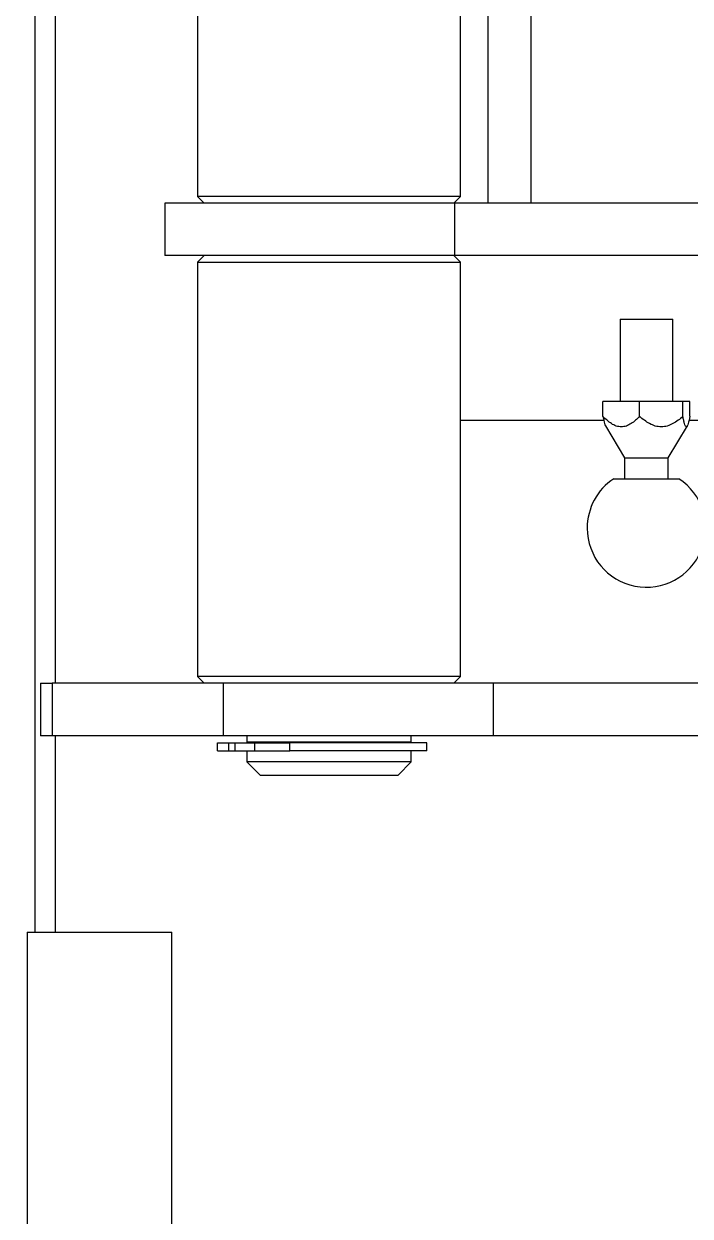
# Model space of a CAD drawing. Extents: x -681219 to -550379, y -242630 to -158199.
# Drawn here: x -602111.4 to -602010, y -233390 to -233208.6 of the extents above; entities that cross this region are included whole.
import ezdxf

# ---------------------------------------------------------------- set-up
doc = ezdxf.new("R2010")
doc.units = 0
doc.header["$LTSCALE"] = 1000
doc.layers.get('0').update_dxf_attribs({"linetype": 'CONTINUOUS'})

# ---------------------------------------------------------------- blocks, each defined once
blk = doc.blocks.new('CYPJ15001B0001XY_A_CYPJ1000_V_1')
at = {"color": 0, "linetype": 'ByBlock', "lineweight": -2}
for p, q in [((527.5, 744.94), (527.5, 521.81)), ((535.5, 744.94), (535.5, 521.81)), ((454.5, 574.04), (454.5, 515.95)), ((462.5, 574.04), (462.5, 515.95)), ((487.5, 551.54), (487.5, 559.54)), ((486.93, 551.67), (484.7, 551.67)), ((484.7, 551.67), (484.7, 550.64)), ((493.27, 548.41), (488.38, 551.31)), ((486.93, 550.64), (484.7, 550.64)), ((484.7, 550.64), (484.7, 544.04)), ((496.42, 540.12), (496.42, 550.02)), ((472.17, 541.07), (472.17, 549.07)), ((484.7, 549.07), (472.17, 549.07)), ((493.27, 541.73), (493.27, 548.41)), ((496.42, 548.41), (493.27, 548.41)), ((486.93, 544.04), (484.7, 544.04)), ((484.7, 544.04), (484.7, 538.47)), ((472.17, 541.07), (484.7, 541.07)), ((488.38, 538.83), (493.27, 541.73)), ((493.27, 541.73), (496.42, 541.73)), ((487.5, 516.81), (487.5, 538.6)), ((486.93, 538.47), (484.7, 538.47)), ((-454.5, 527.48), (454.5, 527.48)), ((454.5, 521), (389.5, 521)), ((527.5, 521.81), (527.5, 480.73)), ((535.5, 521.81), (527.5, 521.81)), ((535.5, 521.81), (535.5, 480.73)), ((453.5, 516.81), (390.5, 516.81)), ((453.5, 516.81), (453.5, 476.81)), ((454.5, 515.81), (453.5, 516.81)), ((463.5, 516.81), (462.5, 515.81)), ((463.5, 476.81), (463.5, 516.81)), ((526.5, 516.81), (463.5, 516.81)), ((526.5, 516.81), (526.5, 476.81)), ((527.5, 515.81), (526.5, 516.81)), ((454.5, 515.95), (454.5, 471.81)), ((462.5, 515.95), (454.5, 515.95)), ((462.5, 515.95), (462.5, 471.81)), ((536.6, 511.68), (536.6, 490.84)), ((537.8, 511.68), (536.6, 511.68)), ((537.8, 511.68), (537.8, 490.84)), ((536.5, 509.31), (535.5, 509.31)), ((536.5, 509.31), (536.5, 484.31)), ((536.6, 508.76), (536.5, 508.76)), ((539.5, 509.31), (537.8, 509.31)), ((539.5, 509.31), (539.5, 484.31)), ((541.5, 507.31), (539.5, 509.31)), ((541.5, 486.31), (541.5, 507.31)), ((536.6, 485.53), (536.6, 490.84)), ((537.8, 490.84), (536.6, 490.84)), ((537.8, 485.53), (537.8, 490.84)), ((539.5, 484.31), (541.5, 486.31)), ((535.5, 484.31), (536.5, 484.31)), ((536.5, 484.86), (536.6, 484.86)), ((536.6, 482.51), (536.6, 485.53)), ((537.8, 485.53), (536.6, 485.53)), ((537.8, 482.51), (537.8, 485.53)), ((537.8, 484.31), (539.5, 484.31)), ((536.6, 481.55), (536.6, 482.51)), ((537.8, 482.51), (536.6, 482.51)), ((537.8, 481.55), (537.8, 482.51)), ((527.5, 480.73), (527.5, 454.7)), ((535.5, 480.73), (527.5, 480.73)), ((535.5, 480.73), (535.5, 454.7)), ((536.6, 479.84), (536.6, 481.55)), ((537.8, 481.55), (536.6, 481.55)), ((537.8, 479.84), (537.8, 481.55)), ((537.8, 479.84), (536.6, 479.84)), ((453.5, 476.81), (454.5, 477.81)), ((462.5, 477.81), (463.5, 476.81)), ((526.5, 476.81), (527.5, 477.81)), ((390.5, 476.81), (453.5, 476.81)), ((463.5, 476.81), (526.5, 476.81)), ((454.5, 471.81), (462.5, 471.81)), ((565.4, 450.89), (565.4, 472.89)), ((615.4, 472.89), (565.4, 472.89)), ((527.5, 455.19), (389.5, 455.19)), ((565.4, 455.19), (535.5, 455.19)), ((527.5, 454.7), (535.5, 454.7)), ((527.5, 452.91), (527.5, 454.7)), ((535.5, 454.7), (535.5, 452.91)), ((565.4, 452.13), (389.5, 452.13)), ((527.5, 452.91), (535.5, 452.91)), ((565.4, 450.89), (615.4, 450.89))]:
    blk.add_line(p, q, dxfattribs=at)
for start, end in [(270, 146.6199), (213.3801, 270)]:
    blk.add_arc((503.93, 545.07), 9, start, end, dxfattribs=at)
for points, knots in [([(486.93, 551.67), (487.36, 551.6), (487.75, 551.52), (488.19, 551.39), (488.32, 551.34), (488.45, 551.27), (488.48, 551.25), (488.53, 551.2), (488.54, 551.18), (488.54, 551.11), (488.49, 551.06), (488.32, 550.96), (488.2, 550.92), (487.9, 550.83), (487.73, 550.79), (487.35, 550.71), (487.15, 550.67), (486.93, 550.64)], [0, 0, 0, 0, 0.25, 0.25, 0.375, 0.375, 0.4375, 0.4375, 0.5, 0.5, 0.625, 0.625, 0.75, 0.75, 0.875, 0.875, 1, 1, 1, 1]), ([(486.93, 550.64), (487.36, 550.16), (487.75, 549.67), (488.19, 548.84), (488.32, 548.55), (488.45, 548.11), (488.48, 547.96), (488.53, 547.65), (488.54, 547.49), (488.54, 547.03), (488.49, 546.73), (488.32, 546.13), (488.2, 545.84), (487.9, 545.29), (487.73, 545.03), (487.35, 544.52), (487.15, 544.27), (486.93, 544.04)], [0, 0, 0, 0, 0.25, 0.25, 0.375, 0.375, 0.4375, 0.4375, 0.5, 0.5, 0.625, 0.625, 0.75, 0.75, 0.875, 0.875, 1, 1, 1, 1]), ([(486.93, 544.04), (487.36, 543.64), (487.75, 543.22), (488.19, 542.52), (488.32, 542.28), (488.45, 541.9), (488.48, 541.78), (488.53, 541.52), (488.54, 541.39), (488.54, 541), (488.49, 540.74), (488.32, 540.23), (488.2, 539.99), (487.9, 539.53), (487.73, 539.31), (487.35, 538.88), (487.15, 538.67), (486.93, 538.47)], [0, 0, 0, 0, 0.25, 0.25, 0.375, 0.375, 0.4375, 0.4375, 0.5, 0.5, 0.625, 0.625, 0.75, 0.75, 0.875, 0.875, 1, 1, 1, 1]), ([(486.93, 538.47), (487.36, 538.54), (487.75, 538.62), (488.19, 538.75), (488.32, 538.8), (488.41, 538.85), (488.42, 538.85), (488.42, 538.85)], [0, 0, 0, 0, 0.25, 0.25, 0.375, 0.375, 0.3842221, 0.3842221, 0.3842221, 0.3842221])]:
    blk.add_open_spline(points, degree=3, knots=knots, dxfattribs=at)

msp = doc.modelspace()

# ---------------------------------------------------------------- linework, layer by layer
at = {"color": 4}
msp.add_circle((-602561.7373, -232581.3953), 700, dxfattribs=at)

# ---------------------------------------------------------------- block references
at = {"color": 4, "rotation": 270}
msp.add_blockref('CYPJ15001B0001XY_A_CYPJ1000_V_1', (-602561.7373, -232781.3953), dxfattribs=at)

doc.saveas('drawing.dxf')
